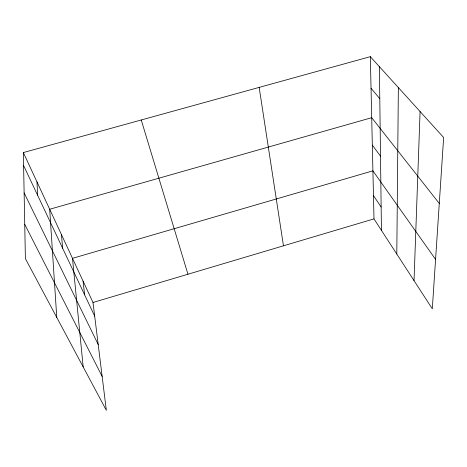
<?xml version="1.0" encoding="UTF-8"?>
<svg xmlns="http://www.w3.org/2000/svg" width="467" height="467" viewBox="0 0 467 467"><rect width="100%" height="100%" fill="white"/><g stroke="black" fill="none" stroke-linecap="round" stroke-linejoin="round"><path stroke-width="0.7" d="M396.798 254.054L398.363 87.574M414.031 280.626L420.084 111.531M92.997 302.482L373.991 218.883L432.302 308.81L443.65 137.52L370.331 56.665L23.35 152.563L25.393 258.642L106.342 410.335L92.997 302.482L23.35 152.563M371.043 88.263L379.788 98.66M439.284 203.443L371.709 117.684L49.683 209.245L56.77 317.437M372.327 145.144L380.506 156.136M435.577 259.389L372.911 170.84L72.484 258.333L83.179 366.928M373.472 195.632L381.142 206.992M24.733 224.329L102.145 376.396M24.126 192.883L98.198 344.506M23.601 165.563L94.69 316.171M141.244 119.978L187.956 274.228M259.167 87.387L283.469 245.817M83.085 281.14L84.615 294.829M61.481 234.638L62.607 248.205M37.004 181.955L37.594 195.212M370.331 56.665L373.991 218.883M379.391 66.653L381.434 230.359"/></g></svg>
